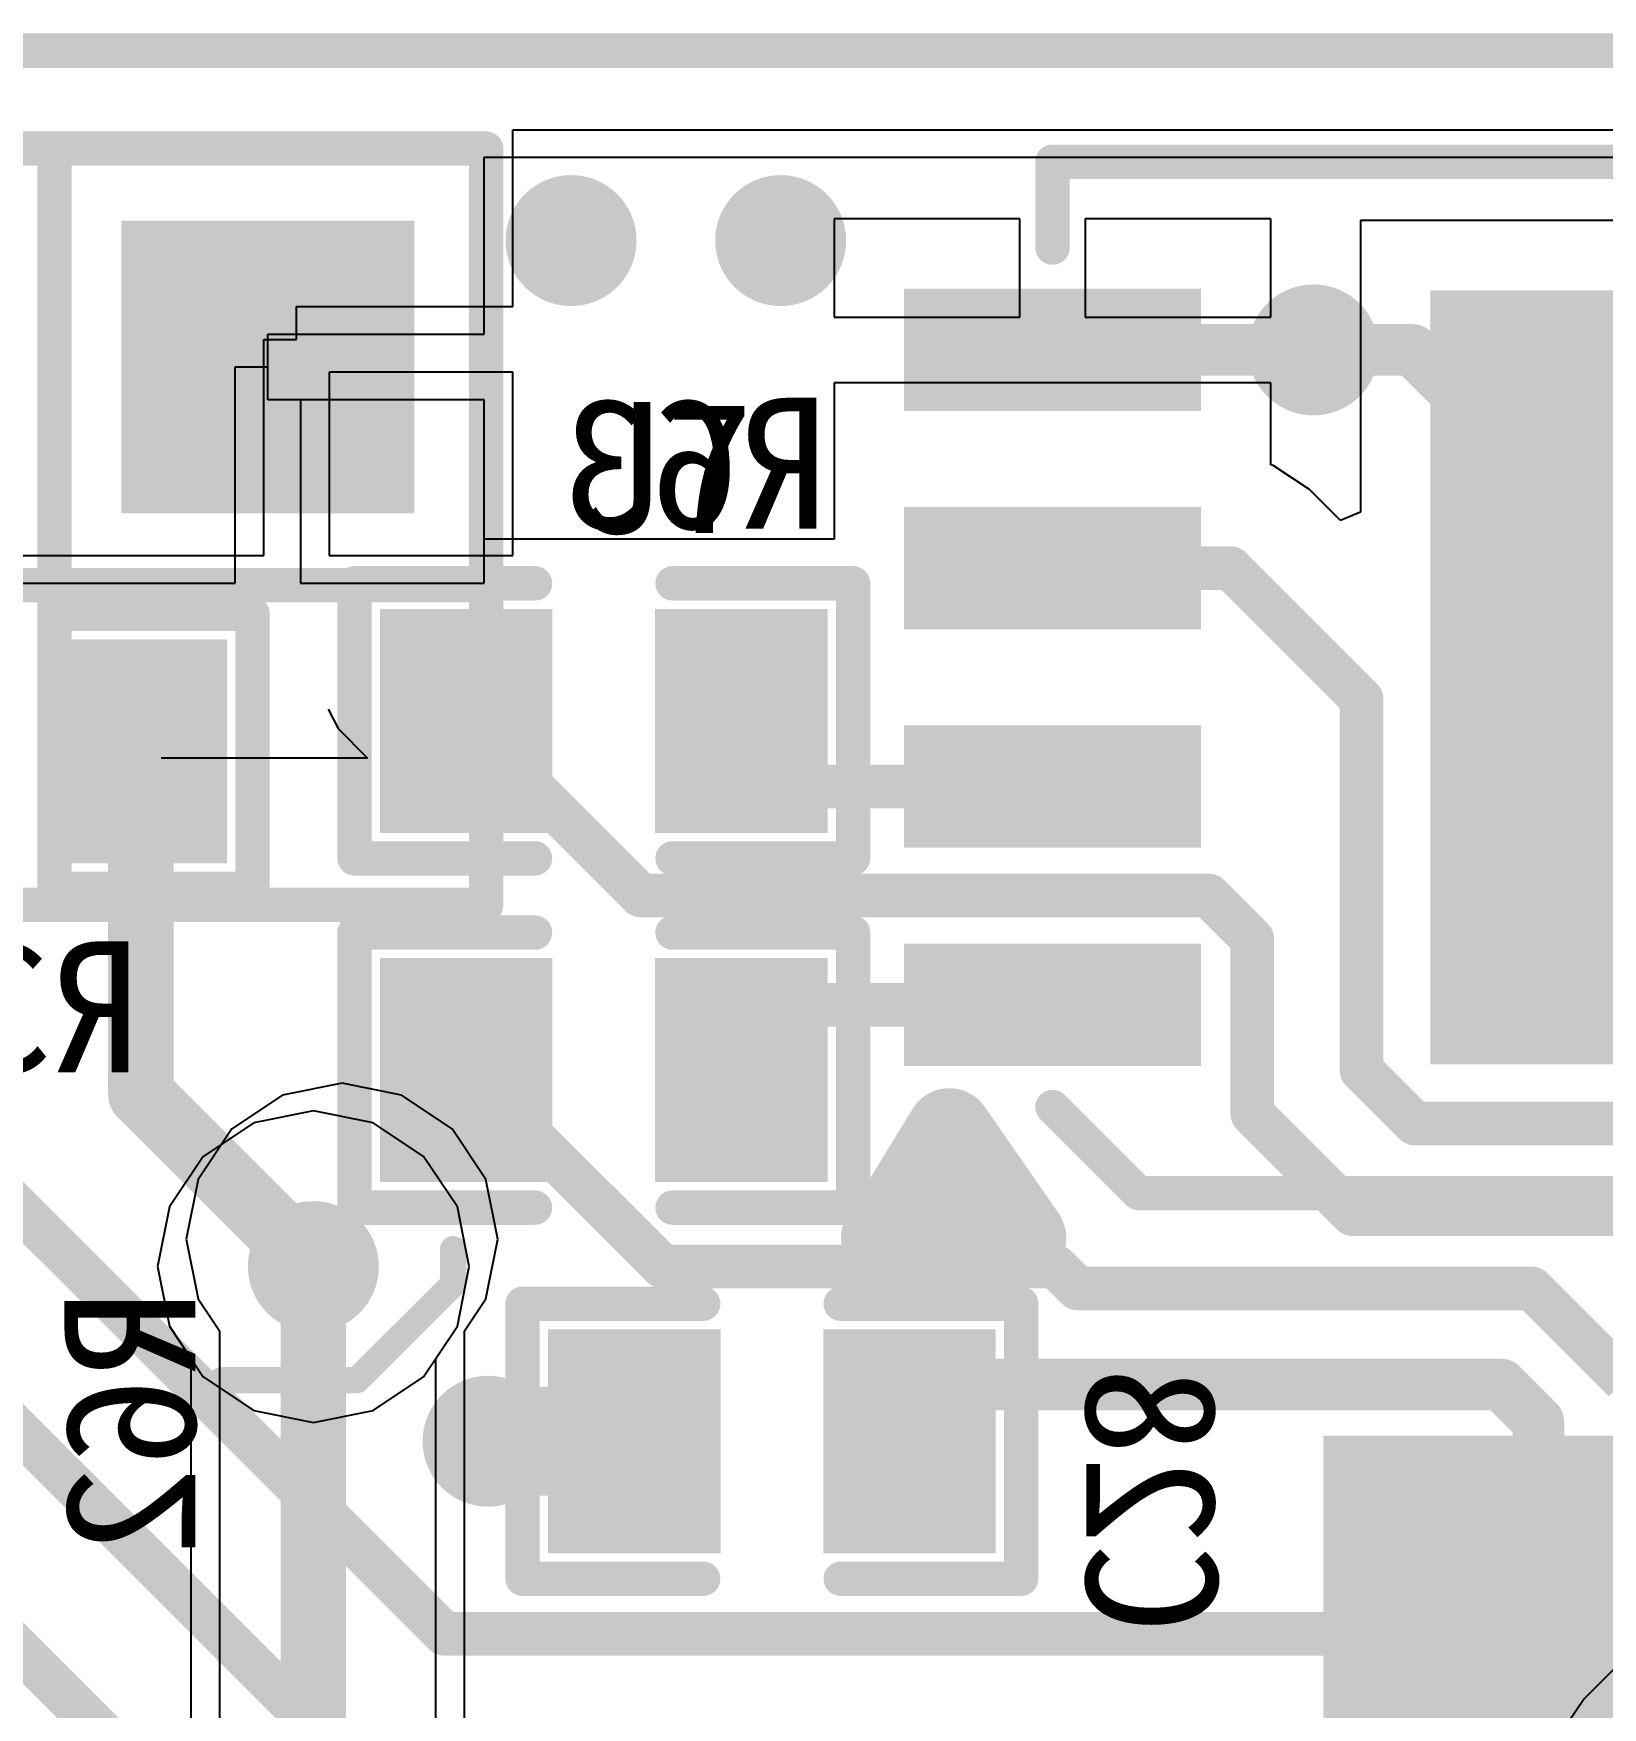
# Model space of a CAD drawing. Header units: millimetres. Extents: x 192 to 285.3, y 128.7 to 184.7.
# Drawn here: x 202.54 to 211.67, y 174.96 to 184.7 of the extents above; entities that cross this region are included whole.
import ezdxf

# ---------------------------------------------------------------- set-up
doc = ezdxf.new("R2010")
doc.units = ezdxf.units.MM
for name, color, linetype in [('BottomLayer', 5, 'Continuous'), ('BottomOverlay', 54, 'Continuous'), ('BottomPaste', 16, 'Continuous'), ('BottomSolder', 6, 'Continuous'), ('ConnectLayer', 7, 'Continuous'), ('KeepOutLayer', 6, 'Continuous'), ('MidLayer1', 16, 'Continuous'), ('MidLayer2', 76, 'Continuous'), ('MultiLayer', 9, 'Continuous'), ('PadHoleLayer', 156, 'Continuous'), ('TopLayer', 1, 'Continuous'), ('TopOverlay', 2, 'Continuous'), ('TopSolder', 216, 'Continuous'), ('ViaHoleLayer', 16, 'Continuous')]:
    doc.layers.add(name, color=color, linetype=linetype)

# ---------------------------------------------------------------- blocks, each defined once
blk = doc.blocks.new('WSON8X6_8_B_15')
at = {"layer": 'BottomLayer'}
for points in [[(-4.762, 1.651), (-3.238, 1.651), (-4.762, 2.159), (-3.238, 2.159)], [(-1.7, -2.15), (1.7, -2.15), (-1.7, 2.15), (1.7, 2.15)], [(3.238, 1.651), (4.762, 1.651), (3.238, 2.159), (4.762, 2.159)], [(-4.762, 0.381), (-3.238, 0.381), (-4.762, 0.889), (-3.238, 0.889)], [(3.238, 0.381), (4.762, 0.381), (3.238, 0.889), (4.762, 0.889)], [(-4.762, -0.889), (-3.238, -0.889), (-4.762, -0.381), (-3.238, -0.381)], [(3.238, -0.889), (4.762, -0.889), (3.238, -0.381), (4.762, -0.381)], [(-4.762, -2.159), (-3.238, -2.159), (-4.762, -1.651), (-3.238, -1.651)], [(3.238, -2.159), (4.762, -2.159), (3.238, -1.651), (4.762, -1.651)]]:
    blk.add_solid(points, dxfattribs=at)
at = {"layer": 'BottomOverlay'}
for points, const_width in [([(-4, 2.5), (-4, 3)], 0.2), ([(-4, 3), (4, 3)], 0.2), ([(4, 2.5), (4, 3)], 0.2), ([(-4.98, -3.26), (-4.6, -2.64)], 0.5), ([(-4.6, -2.64), (-4.17, -3.26)], 0.5), ([(-4, -2.5), (-3.5, -3)], 0.2), ([(4, -3), (4, -2.5)], 0.2), ([(-3.5, -3), (4, -3)], 0.2), ([(-4.98, -3.26), (-4.17, -3.26)], 0.5)]:
    blk.add_lwpolyline(points, dxfattribs=dict(at, const_width=const_width))
for points, const_width in [([(-4.05, 3, 1), (-3.95, 3, 1)], 0.1), ([(-4.05, 3, 1), (-3.95, 3, 1)], 0.1), ([(3.95, 3, 1), (4.05, 3, 1)], 0.1), ([(3.95, 3, 1), (4.05, 3, 1)], 0.1), ([(-4.05, 2.5, 1), (-3.95, 2.5, 1)], 0.1), ([(3.95, 2.5, 1), (4.05, 2.5, 1)], 0.1), ([(-4.725, -2.64, 1), (-4.475, -2.64, 1)], 0.25), ([(-4.725, -2.64, 1), (-4.475, -2.64, 1)], 0.25), ([(-4.05, -2.5, 1), (-3.95, -2.5, 1)], 0.1), ([(3.95, -2.5, 1), (4.05, -2.5, 1)], 0.1), ([(-3.55, -3, 1), (-3.45, -3, 1)], 0.1), ([(-3.55, -3, 1), (-3.45, -3, 1)], 0.1), ([(3.95, -3, 1), (4.05, -3, 1)], 0.1), ([(3.95, -3, 1), (4.05, -3, 1)], 0.1), ([(-5.105, -3.26, 1), (-4.855, -3.26, 1)], 0.25), ([(-5.105, -3.26, 1), (-4.855, -3.26, 1)], 0.25), ([(-4.295, -3.26, 1), (-4.045, -3.26, 1)], 0.25), ([(-4.295, -3.26, 1), (-4.045, -3.26, 1)], 0.25)]:
    blk.add_lwpolyline(points, format="xyb", close=True, dxfattribs=dict(at, const_width=const_width))
at = {"layer": 'BottomPaste'}
for points in [[(-4.762, 1.651), (-3.238, 1.651), (-4.762, 2.159), (-3.238, 2.159)], [(-1.7, -2.15), (1.7, -2.15), (-1.7, 2.15), (1.7, 2.15)], [(3.238, 1.651), (4.762, 1.651), (3.238, 2.159), (4.762, 2.159)], [(-4.762, 0.381), (-3.238, 0.381), (-4.762, 0.889), (-3.238, 0.889)], [(3.238, 0.381), (4.762, 0.381), (3.238, 0.889), (4.762, 0.889)], [(-4.762, -0.889), (-3.238, -0.889), (-4.762, -0.381), (-3.238, -0.381)], [(3.238, -0.889), (4.762, -0.889), (3.238, -0.381), (4.762, -0.381)], [(-4.762, -2.159), (-3.238, -2.159), (-4.762, -1.651), (-3.238, -1.651)], [(3.238, -2.159), (4.762, -2.159), (3.238, -1.651), (4.762, -1.651)]]:
    blk.add_solid(points, dxfattribs=at)
at = {"layer": 'BottomSolder'}
for points in [[(-4.8636, 1.5494), (-3.1364, 1.5494), (-4.8636, 2.2606), (-3.1364, 2.2606)], [(-1.8016, -2.2516), (1.8016, -2.2516), (-1.8016, 2.2516), (1.8016, 2.2516)], [(3.1364, 1.5494), (4.8636, 1.5494), (3.1364, 2.2606), (4.8636, 2.2606)], [(-4.8636, 0.2794), (-3.1364, 0.2794), (-4.8636, 0.9906), (-3.1364, 0.9906)], [(3.1364, 0.2794), (4.8636, 0.2794), (3.1364, 0.9906), (4.8636, 0.9906)], [(-4.8636, -0.9906), (-3.1364, -0.9906), (-4.8636, -0.2794), (-3.1364, -0.2794)], [(3.1364, -0.9906), (4.8636, -0.9906), (3.1364, -0.2794), (4.8636, -0.2794)], [(-4.8636, -2.2606), (-3.1364, -2.2606), (-4.8636, -1.5494), (-3.1364, -1.5494)], [(3.1364, -2.2606), (4.8636, -2.2606), (3.1364, -1.5494), (4.8636, -1.5494)]]:
    blk.add_solid(points, dxfattribs=at)
blk = doc.blocks.new('0603_B_83')
at = {"layer": 'BottomLayer'}
for points in [[(-1.2, -0.55), (-0.4, -0.55), (-1.2, 0.55), (-0.4, 0.55)], [(0.4, -0.55), (1.2, -0.55), (0.4, 0.55), (1.2, 0.55)]]:
    blk.add_solid(points, dxfattribs=at)
at = {"layer": 'BottomOverlay', "const_width": 0.2}
for points in [[(-0.4, 0.8), (-1.45, 0.8)], [(-1.45, 0.8), (-1.45, -0.8)], [(1.45, 0.8), (0.4, 0.8)], [(1.45, 0.8), (1.45, -0.8)], [(-0.4, -0.8), (-1.45, -0.8)], [(1.45, -0.8), (0.4, -0.8)]]:
    blk.add_lwpolyline(points, dxfattribs=at)
at = {"layer": 'BottomOverlay', "const_width": 0.1}
for points in [[(-1.5, 0.8, 1), (-1.4, 0.8, 1)], [(-1.5, 0.8, 1), (-1.4, 0.8, 1)], [(-0.45, 0.8, 1), (-0.35, 0.8, 1)], [(0.35, 0.8, 1), (0.45, 0.8, 1)], [(1.4, 0.8, 1), (1.5, 0.8, 1)], [(1.4, 0.8, 1), (1.5, 0.8, 1)], [(-1.5, -0.8, 1), (-1.4, -0.8, 1)], [(-1.5, -0.8, 1), (-1.4, -0.8, 1)], [(-0.45, -0.8, 1), (-0.35, -0.8, 1)], [(0.35, -0.8, 1), (0.45, -0.8, 1)], [(1.4, -0.8, 1), (1.5, -0.8, 1)], [(1.4, -0.8, 1), (1.5, -0.8, 1)]]:
    blk.add_lwpolyline(points, format="xyb", close=True, dxfattribs=at)
at = {"layer": 'BottomPaste'}
for points in [[(-1.2, -0.55), (-0.4, -0.55), (-1.2, 0.55), (-0.4, 0.55)], [(0.4, -0.55), (1.2, -0.55), (0.4, 0.55), (1.2, 0.55)]]:
    blk.add_solid(points, dxfattribs=at)
at = {"layer": 'BottomSolder'}
for points in [[(-1.3016, -0.6516), (-0.2984, -0.6516), (-1.3016, 0.6516), (-0.2984, 0.6516)], [(0.2984, -0.6516), (1.3016, -0.6516), (0.2984, 0.6516), (1.3016, 0.6516)]]:
    blk.add_solid(points, dxfattribs=at)
blk = doc.blocks.new('PH_3_2_54__95')
at = {"layer": 'BottomLayer'}
for points in [[(-3.29, -0.75), (-1.79, -0.75), (-3.29, 0.75), (-1.79, 0.75)], [(-0.75, -0.75), (0.75, -0.75), (-0.75, 0.75), (0.75, 0.75)], [(1.79, -0.75), (3.29, -0.75), (1.79, 0.75), (3.29, 0.75)]]:
    blk.add_solid(points, dxfattribs=at)
at = {"layer": 'BottomSolder'}
for points in [[(-3.3916, -0.8516), (-1.6884, -0.8516), (-3.3916, 0.8516), (-1.6884, 0.8516)], [(-0.8516, -0.8516), (0.8516, -0.8516), (-0.8516, 0.8516), (0.8516, 0.8516)], [(1.6884, -0.8516), (3.3916, -0.8516), (1.6884, 0.8516), (3.3916, 0.8516)]]:
    blk.add_solid(points, dxfattribs=at)
at = {"layer": 'MidLayer1'}
for points in [[(-3.29, -0.75), (-1.79, -0.75), (-3.29, 0.75), (-1.79, 0.75)], [(-0.75, -0.75), (0.75, -0.75), (-0.75, 0.75), (0.75, 0.75)], [(1.79, -0.75), (3.29, -0.75), (1.79, 0.75), (3.29, 0.75)]]:
    blk.add_solid(points, dxfattribs=at)
at = {"layer": 'MidLayer2'}
for points in [[(-3.29, -0.75), (-1.79, -0.75), (-3.29, 0.75), (-1.79, 0.75)], [(-0.75, -0.75), (0.75, -0.75), (-0.75, 0.75), (0.75, 0.75)], [(1.79, -0.75), (3.29, -0.75), (1.79, 0.75), (3.29, 0.75)]]:
    blk.add_solid(points, dxfattribs=at)
at = {"layer": 'MultiLayer'}
for points in [[(-3.29, -0.75), (-1.79, -0.75), (-3.29, 0.75), (-1.79, 0.75)], [(-0.75, -0.75), (0.75, -0.75), (-0.75, 0.75), (0.75, 0.75)], [(1.79, -0.75), (3.29, -0.75), (1.79, 0.75), (3.29, 0.75)]]:
    blk.add_solid(points, dxfattribs=at)
at = {"layer": 'PadHoleLayer', "const_width": 0.4}
for points in [[(-2.74, 0, 1), (-2.34, 0, 1)], [(-0.2, 0, 1), (0.2, 0, 1)], [(2.34, 0, 1), (2.74, 0, 1)]]:
    blk.add_lwpolyline(points, format="xyb", close=True, dxfattribs=at)
at = {"layer": 'TopLayer'}
for points in [[(-3.29, -0.75), (-1.79, -0.75), (-3.29, 0.75), (-1.79, 0.75)], [(-0.75, -0.75), (0.75, -0.75), (-0.75, 0.75), (0.75, 0.75)], [(1.79, -0.75), (3.29, -0.75), (1.79, 0.75), (3.29, 0.75)]]:
    blk.add_solid(points, dxfattribs=at)
at = {"layer": 'TopOverlay', "const_width": 0.2}
for points in [[(-3.81, -1.27), (-3.81, 1.27)], [(-3.81, 1.27), (3.81, 1.27)], [(-1.27, -1.27), (-1.27, 1.27)], [(3.81, -1.27), (3.81, 1.27)], [(-3.81, -1.27), (3.81, -1.27)]]:
    blk.add_lwpolyline(points, dxfattribs=at)
at = {"layer": 'TopOverlay', "const_width": 0.1}
for points in [[(-3.86, 1.27, 1), (-3.76, 1.27, 1)], [(-3.86, 1.27, 1), (-3.76, 1.27, 1)], [(-1.32, 1.27, 1), (-1.22, 1.27, 1)], [(3.76, 1.27, 1), (3.86, 1.27, 1)], [(3.76, 1.27, 1), (3.86, 1.27, 1)], [(-3.86, -1.27, 1), (-3.76, -1.27, 1)], [(-3.86, -1.27, 1), (-3.76, -1.27, 1)], [(-1.32, -1.27, 1), (-1.22, -1.27, 1)], [(3.76, -1.27, 1), (3.86, -1.27, 1)], [(3.76, -1.27, 1), (3.86, -1.27, 1)]]:
    blk.add_lwpolyline(points, format="xyb", close=True, dxfattribs=at)
at = {"layer": 'TopSolder'}
for points in [[(-3.3916, -0.8516), (-1.6884, -0.8516), (-3.3916, 0.8516), (-1.6884, 0.8516)], [(-0.8516, -0.8516), (0.8516, -0.8516), (-0.8516, 0.8516), (0.8516, 0.8516)], [(1.6884, -0.8516), (3.3916, -0.8516), (1.6884, 0.8516), (3.3916, 0.8516)]]:
    blk.add_solid(points, dxfattribs=at)
blk = doc.blocks.new('TQFP_64_B_120')
at = {"layer": 'BottomLayer'}
for points in [[(-3.9, 4.95), (-3.6, 4.95), (-3.9, 7.05), (-3.6, 7.05)], [(-3.4, 4.95), (-3.1, 4.95), (-3.4, 7.05), (-3.1, 7.05)], [(-2.9, 4.95), (-2.6, 4.95), (-2.9, 7.05), (-2.6, 7.05)], [(-2.4, 4.95), (-2.1, 4.95), (-2.4, 7.05), (-2.1, 7.05)]]:
    blk.add_solid(points, dxfattribs=at)
at = {"layer": 'BottomPaste'}
for points in [[(-3.9, 4.95), (-3.6, 4.95), (-3.9, 7.05), (-3.6, 7.05)], [(-3.4, 4.95), (-3.1, 4.95), (-3.4, 7.05), (-3.1, 7.05)], [(-2.9, 4.95), (-2.6, 4.95), (-2.9, 7.05), (-2.6, 7.05)], [(-2.4, 4.95), (-2.1, 4.95), (-2.4, 7.05), (-2.1, 7.05)]]:
    blk.add_solid(points, dxfattribs=at)
at = {"layer": 'BottomSolder'}
for points in [[(-4.0016, 4.8484), (-3.4984, 4.8484), (-4.0016, 7.1516), (-3.4984, 7.1516)], [(-3.5016, 4.8484), (-2.9984, 4.8484), (-3.5016, 7.1516), (-2.9984, 7.1516)], [(-3.0016, 4.8484), (-2.4984, 4.8484), (-3.0016, 7.1516), (-2.4984, 7.1516)], [(-2.5016, 4.8484), (-1.9984, 4.8484), (-2.5016, 7.1516), (-1.9984, 7.1516)]]:
    blk.add_solid(points, dxfattribs=at)
blk = doc.blocks.new('0603_B_140')
at = {"layer": 'BottomLayer'}
for points in [[(-1.2, -0.55), (-0.4, -0.55), (-1.2, 0.55), (-0.4, 0.55)], [(0.4, -0.55), (1.2, -0.55), (0.4, 0.55), (1.2, 0.55)]]:
    blk.add_solid(points, dxfattribs=at)
at = {"layer": 'BottomOverlay', "const_width": 0.2}
for points in [[(-0.4, 0.8), (-1.45, 0.8)], [(-1.45, 0.8), (-1.45, -0.8)], [(1.45, 0.8), (0.4, 0.8)], [(1.45, 0.8), (1.45, -0.8)], [(-0.4, -0.8), (-1.45, -0.8)], [(1.45, -0.8), (0.4, -0.8)]]:
    blk.add_lwpolyline(points, dxfattribs=at)
at = {"layer": 'BottomOverlay', "const_width": 0.1}
for points in [[(-1.5, 0.8, 1), (-1.4, 0.8, 1)], [(-1.5, 0.8, 1), (-1.4, 0.8, 1)], [(-0.45, 0.8, 1), (-0.35, 0.8, 1)], [(0.35, 0.8, 1), (0.45, 0.8, 1)], [(1.4, 0.8, 1), (1.5, 0.8, 1)], [(1.4, 0.8, 1), (1.5, 0.8, 1)], [(-1.5, -0.8, 1), (-1.4, -0.8, 1)], [(-1.5, -0.8, 1), (-1.4, -0.8, 1)], [(-0.45, -0.8, 1), (-0.35, -0.8, 1)], [(0.35, -0.8, 1), (0.45, -0.8, 1)], [(1.4, -0.8, 1), (1.5, -0.8, 1)], [(1.4, -0.8, 1), (1.5, -0.8, 1)]]:
    blk.add_lwpolyline(points, format="xyb", close=True, dxfattribs=at)
at = {"layer": 'BottomPaste'}
for points in [[(-1.2, -0.55), (-0.4, -0.55), (-1.2, 0.55), (-0.4, 0.55)], [(0.4, -0.55), (1.2, -0.55), (0.4, 0.55), (1.2, 0.55)]]:
    blk.add_solid(points, dxfattribs=at)
at = {"layer": 'BottomSolder'}
for points in [[(-1.3016, -0.6516), (-0.2984, -0.6516), (-1.3016, 0.6516), (-0.2984, 0.6516)], [(0.2984, -0.6516), (1.3016, -0.6516), (0.2984, 0.6516), (1.3016, 0.6516)]]:
    blk.add_solid(points, dxfattribs=at)
blk = doc.blocks.new('0603_B_151')
at = {"layer": 'BottomLayer'}
for points in [[(-0.4, -0.55), (0.4, -0.55), (-0.4, 0.55), (0.4, 0.55)], [(1.2, -0.55), (2, -0.55), (1.2, 0.55), (2, 0.55)]]:
    blk.add_solid(points, dxfattribs=at)
at = {"layer": 'BottomOverlay', "const_width": 0.2}
for points in [[(-0.65, 0.8), (0.4, 0.8)], [(-0.65, -0.8), (-0.65, 0.8)], [(1.2, 0.8), (2.25, 0.8)], [(2.25, -0.8), (2.25, 0.8)], [(-0.65, -0.8), (0.4, -0.8)], [(1.2, -0.8), (2.25, -0.8)]]:
    blk.add_lwpolyline(points, dxfattribs=at)
at = {"layer": 'BottomOverlay', "const_width": 0.1}
for points in [[(-0.7, 0.8, 1), (-0.6, 0.8, 1)], [(-0.7, 0.8, 1), (-0.6, 0.8, 1)], [(0.35, 0.8, 1), (0.45, 0.8, 1)], [(1.15, 0.8, 1), (1.25, 0.8, 1)], [(2.2, 0.8, 1), (2.3, 0.8, 1)], [(2.2, 0.8, 1), (2.3, 0.8, 1)], [(-0.7, -0.8, 1), (-0.6, -0.8, 1)], [(-0.7, -0.8, 1), (-0.6, -0.8, 1)], [(0.35, -0.8, 1), (0.45, -0.8, 1)], [(1.15, -0.8, 1), (1.25, -0.8, 1)], [(2.2, -0.8, 1), (2.3, -0.8, 1)], [(2.2, -0.8, 1), (2.3, -0.8, 1)]]:
    blk.add_lwpolyline(points, format="xyb", close=True, dxfattribs=at)
at = {"layer": 'BottomPaste'}
for points in [[(-0.4, -0.55), (0.4, -0.55), (-0.4, 0.55), (0.4, 0.55)], [(1.2, -0.55), (2, -0.55), (1.2, 0.55), (2, 0.55)]]:
    blk.add_solid(points, dxfattribs=at)
at = {"layer": 'BottomSolder'}
for points in [[(-0.5016, -0.6516), (0.5016, -0.6516), (-0.5016, 0.6516), (0.5016, 0.6516)], [(1.0984, -0.6516), (2.1016, -0.6516), (1.0984, 0.6516), (2.1016, 0.6516)]]:
    blk.add_solid(points, dxfattribs=at)
blk = doc.blocks.new('0603_B_152')
at = {"layer": 'BottomLayer'}
for points in [[(-0.4, -0.55), (0.4, -0.55), (-0.4, 0.55), (0.4, 0.55)], [(1.2, -0.55), (2, -0.55), (1.2, 0.55), (2, 0.55)]]:
    blk.add_solid(points, dxfattribs=at)
at = {"layer": 'BottomOverlay', "const_width": 0.2}
for points in [[(-0.65, 0.8), (0.4, 0.8)], [(-0.65, -0.8), (-0.65, 0.8)], [(1.2, 0.8), (2.25, 0.8)], [(2.25, -0.8), (2.25, 0.8)], [(-0.65, -0.8), (0.4, -0.8)], [(1.2, -0.8), (2.25, -0.8)]]:
    blk.add_lwpolyline(points, dxfattribs=at)
at = {"layer": 'BottomOverlay', "const_width": 0.1}
for points in [[(-0.7, 0.8, 1), (-0.6, 0.8, 1)], [(-0.7, 0.8, 1), (-0.6, 0.8, 1)], [(0.35, 0.8, 1), (0.45, 0.8, 1)], [(1.15, 0.8, 1), (1.25, 0.8, 1)], [(2.2, 0.8, 1), (2.3, 0.8, 1)], [(2.2, 0.8, 1), (2.3, 0.8, 1)], [(-0.7, -0.8, 1), (-0.6, -0.8, 1)], [(-0.7, -0.8, 1), (-0.6, -0.8, 1)], [(0.35, -0.8, 1), (0.45, -0.8, 1)], [(1.15, -0.8, 1), (1.25, -0.8, 1)], [(2.2, -0.8, 1), (2.3, -0.8, 1)], [(2.2, -0.8, 1), (2.3, -0.8, 1)]]:
    blk.add_lwpolyline(points, format="xyb", close=True, dxfattribs=at)
at = {"layer": 'BottomPaste'}
for points in [[(-0.4, -0.55), (0.4, -0.55), (-0.4, 0.55), (0.4, 0.55)], [(1.2, -0.55), (2, -0.55), (1.2, 0.55), (2, 0.55)]]:
    blk.add_solid(points, dxfattribs=at)
at = {"layer": 'BottomSolder'}
for points in [[(-0.5016, -0.6516), (0.5016, -0.6516), (-0.5016, 0.6516), (0.5016, 0.6516)], [(1.0984, -0.6516), (2.1016, -0.6516), (1.0984, 0.6516), (2.1016, 0.6516)]]:
    blk.add_solid(points, dxfattribs=at)

msp = doc.modelspace()

# ---------------------------------------------------------------- linework, layer by layer
at = {"layer": 'BottomLayer'}
for p, q in [((205.1614, 182.9535), (205.1614, 183.9831)), ((205.1614, 183.9831), (218.4459, 183.9831)), ((208.2769, 183.624), (207.1974, 183.624)), ((207.1974, 183.624), (207.1974, 183.0525)), ((208.2769, 183.0525), (208.2769, 183.624)), ((209.7374, 183.624), (208.6579, 183.624)), ((208.6579, 183.624), (208.6579, 183.0525)), ((209.7374, 183.0525), (209.7374, 183.624)), ((212.2769, 183.615), (210.2594, 183.615)), ((210.2594, 183.615), (210.2594, 181.9176)), ((207.1974, 183.0525), (208.2769, 183.0525)), ((208.6579, 183.0525), (209.7374, 183.0525)), ((203.9031, 182.5725), (203.9031, 182.9535)), ((203.9031, 182.9535), (205.1614, 182.9535)), ((209.7374, 182.6715), (207.1974, 182.6715)), ((207.1974, 182.6715), (207.1974, 182.1)), ((209.7374, 182.1929), (209.7374, 182.6715)), ((205.1614, 182.5725), (203.9031, 182.5725)), ((205.1614, 181.762), (205.1614, 182.5725)), ((209.7512, 182.1902), (209.7374, 182.1929)), ((209.9612, 182.0498), (209.7512, 182.1902)), ((207.1974, 182.1), (207.1974, 181.762)), ((210.1421, 181.869), (209.9612, 182.0498)), ((210.2594, 181.9176), (210.1421, 181.869)), ((207.1974, 181.762), (205.1614, 181.762))]:
    msp.add_line(p, q, dxfattribs=at)
for points, const_width in [([(205.4765, 183.498, 1), (205.8575, 183.498, 1)], 0.381), ([(206.6957, 183.498, 1), (207.0767, 183.498, 1)], 0.381), ([(209.7945, 182.862, 1), (210.1755, 182.862, 1)], 0.381), ([(208.3924, 182.862, 1), (208.5424, 182.862, 1)], 0.15), ([(210.4874, 182.862, 1), (210.6374, 182.862, 1)], 0.15), ([(210.4874, 182.862, 1), (210.6374, 182.862, 1)], 0.15), ([(210.9954, 182.862, 1), (211.1454, 182.862, 1)], 0.15), ([(211.0783, 182.7271, 1), (211.3323, 182.7271, 1)], 0.254), ([(208.9119, 181.592, 1), (209.0389, 181.592, 1)], 0.127), ([(209.4399, 181.592, 1), (209.5669, 181.592, 1)], 0.127), ([(209.4399, 181.592, 1), (209.5669, 181.592, 1)], 0.127), ([(210.2009, 180.831, 1), (210.3279, 180.831, 1)], 0.127), ([(210.2009, 180.831, 1), (210.3279, 180.831, 1)], 0.127), ([(204.9939, 180.704, 1), (205.1209, 180.704, 1)], 0.127), ([(206.5939, 180.704, 1), (206.7209, 180.704, 1)], 0.127), ([(203.0697, 180.5262, 1), (203.2602, 180.5262, 1)], 0.1905), ([(206.9759, 180.322, 1), (207.1029, 180.322, 1)], 0.127), ([(206.9759, 180.322, 1), (207.1029, 180.322, 1)], 0.127), ([(208.4039, 180.322, 1), (208.5309, 180.322, 1)], 0.127), ([(208.4039, 180.322, 1), (208.5309, 180.322, 1)], 0.127), ([(208.9119, 180.322, 1), (209.0389, 180.322, 1)], 0.127), ([(206.0099, 179.688, 1), (206.1369, 179.688, 1)], 0.127), ([(206.0099, 179.688, 1), (206.1369, 179.688, 1)], 0.127), ([(209.3119, 179.688, 1), (209.4389, 179.688, 1)], 0.127), ([(209.3119, 179.688, 1), (209.4389, 179.688, 1)], 0.127), ([(209.5659, 179.434, 1), (209.6929, 179.434, 1)], 0.127), ([(209.5659, 179.434, 1), (209.6929, 179.434, 1)], 0.127), ([(211.1026, 179.307, 1), (211.3566, 179.307, 1)], 0.254), ([(206.9739, 179.052, 1), (207.1009, 179.052, 1)], 0.127), ([(206.9739, 179.052, 1), (207.1009, 179.052, 1)], 0.127), ([(208.4039, 179.052, 1), (208.5309, 179.052, 1)], 0.127), ([(208.4039, 179.052, 1), (208.5309, 179.052, 1)], 0.127), ([(208.9119, 179.052, 1), (209.0389, 179.052, 1)], 0.127), ([(203.0697, 178.5324, 1), (203.2602, 178.5324, 1)], 0.1905), ([(203.0697, 178.5324, 1), (203.2602, 178.5324, 1)], 0.1905), ([(204.9939, 178.672, 1), (205.1209, 178.672, 1)], 0.127), ([(206.5939, 178.672, 1), (206.7209, 178.672, 1)], 0.127), ([(210.2009, 178.672, 1), (210.3279, 178.672, 1)], 0.127), ([(210.2009, 178.672, 1), (210.3279, 178.672, 1)], 0.127), ([(209.5659, 178.418, 1), (209.6929, 178.418, 1)], 0.127), ([(209.5659, 178.418, 1), (209.6929, 178.418, 1)], 0.127), ([(209.5659, 178.418, 1), (209.6929, 178.418, 1)], 0.127), ([(210.5119, 178.361, 1), (210.6389, 178.361, 1)], 0.127), ([(210.5119, 178.361, 1), (210.6389, 178.361, 1)], 0.127), ([(210.0269, 177.957, 1), (210.1539, 177.957, 1)], 0.127), ([(210.1501, 177.8338, 1), (210.2771, 177.8338, 1)], 0.127), ([(210.1501, 177.8338, 1), (210.2771, 177.8338, 1)], 0.127), ([(203.9779, 177.529, 1), (204.3589, 177.529, 1)], 0.381), ([(204.0732, 177.529, 1), (204.2637, 177.529, 1)], 0.1905), ([(206.1369, 177.529, 1), (206.2639, 177.529, 1)], 0.127), ([(206.1369, 177.529, 1), (206.2639, 177.529, 1)], 0.127), ([(208.4229, 177.529, 1), (208.5499, 177.529, 1)], 0.127), ([(208.4229, 177.529, 1), (208.5499, 177.529, 1)], 0.127), ([(208.5499, 177.402, 1), (208.6769, 177.402, 1)], 0.127), ([(208.5499, 177.402, 1), (208.6769, 177.402, 1)], 0.127), ([(211.1915, 177.402, 1), (211.3185, 177.402, 1)], 0.127), ([(211.1915, 177.402, 1), (211.3185, 177.402, 1)], 0.127), ([(207.8906, 176.8432, 1), (208.0406, 176.8432, 1)], 0.15), ([(207.8906, 176.8432, 1), (208.0406, 176.8432, 1)], 0.15), ([(211.0022, 176.8432, 1), (211.1522, 176.8432, 1)], 0.15), ([(211.0022, 176.8432, 1), (211.1522, 176.8432, 1)], 0.15), ([(204.9939, 176.513, 1), (205.3749, 176.513, 1)], 0.381), ([(205.0256, 176.513, 1), (205.3431, 176.513, 1)], 0.3175), ([(205.8766, 176.513, 1), (206.1941, 176.513, 1)], 0.3175), ([(211.2184, 176.627, 1), (211.3684, 176.627, 1)], 0.15), ([(211.2184, 176.627, 1), (211.3684, 176.627, 1)], 0.15), ([(207.5604, 176.513, 1), (207.7104, 176.513, 1)], 0.15), ([(207.5604, 176.513, 1), (207.7104, 176.513, 1)], 0.15), ([(207.7024, 176.513, 1), (207.8524, 176.513, 1)], 0.15), ([(204.8669, 175.393, 1), (204.9939, 175.393, 1)], 0.127), ([(204.8669, 175.393, 1), (204.9939, 175.393, 1)], 0.127), ([(210.2299, 175.393, 1), (210.3569, 175.393, 1)], 0.127), ([(210.7184, 175.393, 1), (210.8684, 175.393, 1)], 0.15), ([(211.2184, 175.393, 1), (211.3684, 175.393, 1)], 0.15), ([(211.2184, 175.393, 1), (211.3684, 175.393, 1)], 0.15)]:
    msp.add_lwpolyline(points, format="xyb", close=True, dxfattribs=dict(at, const_width=const_width))
for points, const_width in [([(208.4674, 182.862), (210.5624, 182.862)], 0.3), ([(210.5624, 182.862), (212.4674, 180.957)], 0.3), ([(211.0704, 182.862), (212.9754, 180.957)], 0.3), ([(208.9754, 181.592), (209.5034, 181.592)], 0.254), ([(209.5034, 181.592), (210.2644, 180.831)], 0.254), ([(210.2644, 178.672), (210.2644, 180.831)], 0.254), ([(205.0574, 180.704), (206.0734, 179.688)], 0.254), ([(206.6574, 180.704), (207.0394, 180.322)], 0.254), ([(203.165, 178.5324), (203.165, 180.5262)], 0.381), ([(207.0394, 180.322), (208.4674, 180.322)], 0.254), ([(208.4674, 180.322), (208.9754, 180.322)], 0.254), ([(206.0734, 179.688), (209.3754, 179.688)], 0.254), ([(209.3754, 179.688), (209.6294, 179.434)], 0.254), ([(209.6294, 178.418), (209.6294, 179.434)], 0.254), ([(206.6574, 178.672), (207.0374, 179.052)], 0.254), ([(207.0374, 179.052), (208.4674, 179.052)], 0.254), ([(208.4674, 179.052), (208.9754, 179.052)], 0.254), ([(201.3634, 178.96), (204.9304, 175.393)], 0.254), ([(200.3584, 178.672), (204.2954, 174.735)], 0.254), ([(203.165, 178.5324), (204.1684, 177.529)], 0.381), ([(205.0574, 178.672), (206.2004, 177.529)], 0.254), ([(210.2644, 178.672), (210.5754, 178.361)], 0.254), ([(209.6294, 178.418), (210.0904, 177.957)], 0.254), ([(209.6294, 178.418), (210.2136, 177.8338)], 0.254), ([(210.5754, 178.361), (212.2964, 178.361)], 0.254), ([(210.2136, 177.8338), (211.8426, 177.8338)], 0.254), ([(200.1044, 177.656), (203.5334, 174.227)], 0.254), ([(206.2004, 177.529), (208.4864, 177.529)], 0.254), ([(208.4864, 177.529), (208.6134, 177.402)], 0.254), ([(208.6134, 177.402), (211.255, 177.402)], 0.254), ([(211.255, 177.402), (211.7934, 176.8636)], 0.254), ([(207.6354, 176.513), (207.9656, 176.8432)], 0.3), ([(207.9656, 176.8432), (211.0772, 176.8432)], 0.3), ([(211.0772, 176.8432), (211.2934, 176.627)], 0.3), ([(205.1844, 176.513), (206.0354, 176.513)], 0.635), ([(211.2934, 175.393), (211.2934, 176.627)], 0.3), ([(207.6354, 176.513), (207.7774, 176.513)], 0.3), ([(204.9304, 175.393), (210.2934, 175.393)], 0.254), ([(210.7934, 173.825), (210.7934, 175.393)], 0.3), ([(211.2934, 174.165), (211.2934, 175.393)], 0.3)]:
    msp.add_lwpolyline(points, dxfattribs=dict(at, const_width=const_width))
at = {"layer": 'BottomOverlay', "const_width": 0.1524}
for points in [[(204.9812, 177.4528), (204.9812, 177.6306)], [(204.4478, 176.894), (204.9812, 177.4274)], [(203.635, 176.8686), (204.4224, 176.8686)]]:
    msp.add_lwpolyline(points, dxfattribs=at)
at = {"layer": 'BottomOverlay', "const_width": 0.0762}
for points in [[(204.9431, 177.6306, 1), (205.0193, 177.6306, 1)], [(204.9431, 177.4528, 1), (205.0193, 177.4528, 1)], [(204.9431, 177.4274, 1), (205.0193, 177.4274, 1)], [(204.4097, 176.894, 1), (204.4859, 176.894, 1)], [(203.5969, 176.8686, 1), (203.6731, 176.8686, 1)], [(204.3843, 176.8686, 1), (204.4605, 176.8686, 1)]]:
    msp.add_lwpolyline(points, format="xyb", close=True, dxfattribs=at)
at = {"layer": 'ConnectLayer'}
for p, q in [((205.3279, 183.1137), (205.3279, 184.1433)), ((205.3279, 184.1433), (218.6125, 184.1433)), ((205.1614, 182.9535), (205.1614, 183.9831)), ((205.1614, 183.9831), (218.4459, 183.9831)), ((205.1614, 182.9535), (205.1614, 183.9831)), ((205.1614, 183.9831), (218.4459, 183.9831)), ((208.2769, 183.624), (207.1974, 183.624)), ((207.1974, 183.624), (207.1974, 183.0525)), ((208.2769, 183.0525), (208.2769, 183.624)), ((209.7374, 183.624), (208.6579, 183.624)), ((208.6579, 183.624), (208.6579, 183.0525)), ((209.7374, 183.0525), (209.7374, 183.624)), ((212.2769, 183.615), (210.2594, 183.615)), ((210.2594, 183.615), (210.2594, 181.9176)), ((204.0697, 182.9234), (204.0697, 183.1137)), ((204.0697, 183.1137), (205.3279, 183.1137)), ((207.1974, 183.0525), (208.2769, 183.0525)), ((208.6579, 183.0525), (209.7374, 183.0525)), ((203.8794, 181.6652), (203.8794, 182.9234)), ((203.8794, 182.9234), (204.0697, 182.9234)), ((203.9031, 182.7632), (203.9031, 182.9535)), ((203.9031, 182.9535), (205.1614, 182.9535)), ((203.9031, 182.5725), (203.9031, 182.9535)), ((203.9031, 182.9535), (205.1614, 182.9535)), ((203.7129, 181.505), (203.7129, 182.7632)), ((203.7129, 182.7632), (203.9031, 182.7632)), ((205.3279, 182.7327), (204.2604, 182.7327)), ((204.2604, 182.7327), (204.2604, 181.6652)), ((205.3279, 181.6652), (205.3279, 182.7327)), ((209.7374, 182.6715), (207.1974, 182.6715)), ((207.1974, 182.6715), (207.1974, 182.1)), ((209.7374, 182.1929), (209.7374, 182.6715)), ((205.1614, 182.5725), (203.9031, 182.5725)), ((205.1614, 182.5725), (204.0939, 182.5725)), ((204.0939, 182.5725), (204.0939, 181.505)), ((205.1614, 181.505), (205.1614, 182.5725)), ((205.1614, 181.762), (205.1614, 182.5725)), ((209.7512, 182.1902), (209.7374, 182.1929)), ((209.9612, 182.0498), (209.7512, 182.1902)), ((207.1974, 182.1), (207.1974, 181.762)), ((210.1421, 181.869), (209.9612, 182.0498)), ((210.2594, 181.9176), (210.1421, 181.869)), ((207.1974, 181.762), (205.1614, 181.762)), ((200.2719, 181.6652), (202.7879, 181.6652)), ((202.7879, 181.6652), (202.7879, 181.6652)), ((202.7879, 181.6652), (202.7879, 181.6652)), ((202.7879, 181.6652), (202.7879, 181.6652)), ((202.7879, 181.6652), (202.8119, 181.6652)), ((202.8119, 181.6652), (202.8119, 181.6652)), ((202.8119, 181.6652), (203.8794, 181.6652)), ((204.2604, 181.6652), (205.3279, 181.6652)), ((200.1054, 181.505), (202.6214, 181.505)), ((202.6214, 181.505), (202.6214, 181.505)), ((202.6214, 181.505), (202.6214, 181.505)), ((202.6214, 181.505), (202.6214, 181.505)), ((202.6214, 181.505), (202.6454, 181.505)), ((202.6454, 181.505), (202.6454, 181.505)), ((202.6454, 181.505), (203.7129, 181.505)), ((204.0939, 181.505), (205.1614, 181.505)), ((203.9881, 178.5266), (203.694, 178.3301)), ((204.3349, 178.5956), (203.9881, 178.5266)), ((204.6818, 178.5266), (204.3349, 178.5956)), ((204.9759, 178.3301), (204.6818, 178.5266)), ((204.1684, 178.4354), (203.8215, 178.3664)), ((204.5153, 178.3664), (204.1684, 178.4354)), ((203.694, 178.3301), (203.4975, 178.0361)), ((203.8215, 178.3664), (203.5275, 178.1699)), ((204.8093, 178.1699), (204.5153, 178.3664)), ((205.1723, 178.0361), (204.9759, 178.3301)), ((203.5275, 178.1699), (203.331, 177.8759)), ((205.0058, 177.8759), (204.8093, 178.1699)), ((203.4975, 178.0361), (203.4285, 177.6892)), ((205.2413, 177.6892), (205.1723, 178.0361)), ((203.331, 177.8759), (203.262, 177.529)), ((205.0748, 177.529), (205.0058, 177.8759)), ((203.4285, 177.6892), (203.4975, 177.3423)), ((205.1723, 177.3423), (205.2413, 177.6892)), ((203.262, 177.529), (203.331, 177.1821)), ((205.0058, 177.1821), (205.0748, 177.529)), ((203.4975, 177.3423), (203.6227, 177.1549)), ((205.0471, 177.1549), (205.1723, 177.3423)), ((203.331, 177.1821), (203.5275, 176.8881)), ((203.6227, 177.1549), (203.6227, 174.7184)), ((204.8093, 176.8881), (205.0058, 177.1821)), ((205.0471, 174.6036), (205.0471, 177.1549)), ((203.5275, 176.8881), (203.8215, 176.6916)), ((204.5153, 176.6916), (204.8093, 176.8881)), ((203.8215, 176.6916), (204.1684, 176.6226)), ((204.1684, 176.6226), (204.5153, 176.6916))]:
    msp.add_line(p, q, dxfattribs=at)
at = {"layer": 'KeepOutLayer', "const_width": 0.2}
msp.add_lwpolyline([(193.6034, 184.603), (264.6034, 184.603)], dxfattribs=at)
at = {"layer": 'MidLayer1'}
for p, q in [((205.1614, 182.9535), (205.1614, 183.9831)), ((205.1614, 183.9831), (218.4459, 183.9831)), ((203.9031, 182.7632), (203.9031, 182.9535)), ((203.9031, 182.9535), (205.1614, 182.9535)), ((203.7129, 181.505), (203.7129, 182.7632)), ((203.7129, 182.7632), (203.9031, 182.7632)), ((205.1614, 182.5725), (204.0939, 182.5725)), ((204.0939, 182.5725), (204.0939, 181.505)), ((205.1614, 181.505), (205.1614, 182.5725)), ((200.1054, 181.505), (202.6214, 181.505)), ((202.6214, 181.505), (202.6214, 181.505)), ((202.6214, 181.505), (202.6214, 181.505)), ((202.6214, 181.505), (202.6214, 181.505)), ((202.6214, 181.505), (202.6454, 181.505)), ((202.6454, 181.505), (202.6454, 181.505)), ((202.6454, 181.505), (203.7129, 181.505)), ((204.0939, 181.505), (205.1614, 181.505)), ((204.1684, 178.4354), (203.8215, 178.3664)), ((204.5153, 178.3664), (204.1684, 178.4354)), ((203.8215, 178.3664), (203.5275, 178.1699)), ((204.8093, 178.1699), (204.5153, 178.3664)), ((203.5275, 178.1699), (203.331, 177.8759)), ((205.0058, 177.8759), (204.8093, 178.1699)), ((203.331, 177.8759), (203.262, 177.529)), ((205.0748, 177.529), (205.0058, 177.8759)), ((203.262, 177.529), (203.331, 177.1821)), ((205.0058, 177.1821), (205.0748, 177.529)), ((203.331, 177.1821), (203.5275, 176.8881)), ((204.8093, 176.8881), (205.0058, 177.1821)), ((203.5275, 176.8881), (203.8215, 176.6916)), ((204.5153, 176.6916), (204.8093, 176.8881)), ((203.8215, 176.6916), (204.1684, 176.6226)), ((204.1684, 176.6226), (204.5153, 176.6916))]:
    msp.add_line(p, q, dxfattribs=at)
for points, const_width in [([(205.4765, 183.498, 1), (205.8575, 183.498, 1)], 0.381), ([(206.6957, 183.498, 1), (207.0767, 183.498, 1)], 0.381), ([(209.7945, 182.862, 1), (210.1755, 182.862, 1)], 0.381), ([(211.0783, 182.7271, 1), (211.3323, 182.7271, 1)], 0.254), ([(211.1026, 179.307, 1), (211.3566, 179.307, 1)], 0.254), ([(203.9779, 177.529, 1), (204.3589, 177.529, 1)], 0.381), ([(204.9939, 176.513, 1), (205.3749, 176.513, 1)], 0.381)]:
    msp.add_lwpolyline(points, format="xyb", close=True, dxfattribs=dict(at, const_width=const_width))
at = {"layer": 'MidLayer2'}
for p, q in [((205.1614, 182.9535), (205.1614, 183.9831)), ((205.1614, 183.9831), (218.4459, 183.9831)), ((203.9031, 182.7632), (203.9031, 182.9535)), ((203.9031, 182.9535), (205.1614, 182.9535)), ((203.7129, 181.505), (203.7129, 182.7632)), ((203.7129, 182.7632), (203.9031, 182.7632)), ((205.1614, 182.5725), (204.0939, 182.5725)), ((204.0939, 182.5725), (204.0939, 181.505)), ((205.1614, 181.505), (205.1614, 182.5725)), ((200.1054, 181.505), (202.6214, 181.505)), ((202.6214, 181.505), (202.6214, 181.505)), ((202.6214, 181.505), (202.6214, 181.505)), ((202.6214, 181.505), (202.6214, 181.505)), ((202.6214, 181.505), (202.6454, 181.505)), ((202.6454, 181.505), (202.6454, 181.505)), ((202.6454, 181.505), (203.7129, 181.505)), ((204.0939, 181.505), (205.1614, 181.505)), ((204.1684, 178.4354), (203.8215, 178.3664)), ((204.5153, 178.3664), (204.1684, 178.4354)), ((203.8215, 178.3664), (203.5275, 178.1699)), ((204.8093, 178.1699), (204.5153, 178.3664)), ((203.5275, 178.1699), (203.331, 177.8759)), ((205.0058, 177.8759), (204.8093, 178.1699)), ((203.331, 177.8759), (203.262, 177.529)), ((205.0748, 177.529), (205.0058, 177.8759)), ((203.262, 177.529), (203.331, 177.1821)), ((205.0058, 177.1821), (205.0748, 177.529)), ((203.331, 177.1821), (203.5275, 176.8881)), ((204.8093, 176.8881), (205.0058, 177.1821)), ((203.5275, 176.8881), (203.8215, 176.6916)), ((204.5153, 176.6916), (204.8093, 176.8881)), ((203.8215, 176.6916), (204.1684, 176.6226)), ((204.1684, 176.6226), (204.5153, 176.6916))]:
    msp.add_line(p, q, dxfattribs=at)
for points, const_width in [([(205.4765, 183.498, 1), (205.8575, 183.498, 1)], 0.381), ([(206.6957, 183.498, 1), (207.0767, 183.498, 1)], 0.381), ([(209.7945, 182.862, 1), (210.1755, 182.862, 1)], 0.381), ([(211.0783, 182.7271, 1), (211.3323, 182.7271, 1)], 0.254), ([(211.1026, 179.307, 1), (211.3566, 179.307, 1)], 0.254), ([(203.9779, 177.529, 1), (204.3589, 177.529, 1)], 0.381), ([(204.9939, 176.513, 1), (205.3749, 176.513, 1)], 0.381)]:
    msp.add_lwpolyline(points, format="xyb", close=True, dxfattribs=dict(at, const_width=const_width))
at = {"layer": 'MultiLayer'}
for points, const_width in [([(205.4765, 183.498, 1), (205.8575, 183.498, 1)], 0.381), ([(206.6957, 183.498, 1), (207.0767, 183.498, 1)], 0.381), ([(209.7945, 182.862, 1), (210.1755, 182.862, 1)], 0.381), ([(211.0783, 182.7271, 1), (211.3323, 182.7271, 1)], 0.254), ([(211.1026, 179.307, 1), (211.3566, 179.307, 1)], 0.254), ([(203.9779, 177.529, 1), (204.3589, 177.529, 1)], 0.381), ([(204.9939, 176.513, 1), (205.3749, 176.513, 1)], 0.381)]:
    msp.add_lwpolyline(points, format="xyb", close=True, dxfattribs=dict(at, const_width=const_width))
at = {"layer": 'TopLayer'}
for p, q in [((205.1614, 182.9535), (205.1614, 183.9831)), ((205.1614, 183.9831), (218.4459, 183.9831)), ((203.9031, 182.7632), (203.9031, 182.9535)), ((203.9031, 182.9535), (205.1614, 182.9535)), ((203.7129, 181.505), (203.7129, 182.7632)), ((203.7129, 182.7632), (203.9031, 182.7632)), ((205.1614, 182.5725), (204.0939, 182.5725)), ((204.0939, 182.5725), (204.0939, 181.505)), ((205.1614, 181.505), (205.1614, 182.5725)), ((200.1054, 181.505), (202.6214, 181.505)), ((202.6214, 181.505), (202.6214, 181.505)), ((202.6214, 181.505), (202.6214, 181.505)), ((202.6214, 181.505), (202.6214, 181.505)), ((202.6214, 181.505), (202.6454, 181.505)), ((202.6454, 181.505), (202.6454, 181.505)), ((202.6454, 181.505), (203.7129, 181.505)), ((204.0939, 181.505), (205.1614, 181.505)), ((204.1684, 178.4354), (203.8215, 178.3664)), ((204.5153, 178.3664), (204.1684, 178.4354)), ((203.8215, 178.3664), (203.5275, 178.1699)), ((204.8093, 178.1699), (204.5153, 178.3664)), ((203.5275, 178.1699), (203.331, 177.8759)), ((205.0058, 177.8759), (204.8093, 178.1699)), ((203.331, 177.8759), (203.262, 177.529)), ((205.0748, 177.529), (205.0058, 177.8759)), ((203.262, 177.529), (203.331, 177.1821)), ((205.0058, 177.1821), (205.0748, 177.529)), ((203.331, 177.1821), (203.4562, 176.9947)), ((204.8806, 176.9947), (205.0058, 177.1821)), ((203.4562, 176.9947), (203.4562, 174.5582)), ((204.8806, 174.4434), (204.8806, 176.9947)), ((212.6608, 176.1168), (211.5592, 175.0152)), ((211.5592, 175.0152), (211.4188, 174.8052))]:
    msp.add_line(p, q, dxfattribs=at)
for points, const_width in [([(205.4765, 183.498, 1), (205.8575, 183.498, 1)], 0.381), ([(206.6957, 183.498, 1), (207.0767, 183.498, 1)], 0.381), ([(209.7945, 182.862, 1), (210.1755, 182.862, 1)], 0.381), ([(211.0783, 182.7271, 1), (211.3323, 182.7271, 1)], 0.254), ([(211.1026, 179.307, 1), (211.3566, 179.307, 1)], 0.254), ([(203.9779, 177.529, 1), (204.3589, 177.529, 1)], 0.381), ([(204.0732, 177.529, 1), (204.2637, 177.529, 1)], 0.1905), ([(204.9939, 176.513, 1), (205.3749, 176.513, 1)], 0.381)]:
    msp.add_lwpolyline(points, format="xyb", close=True, dxfattribs=dict(at, const_width=const_width))
at = {"layer": 'TopLayer', "const_width": 0.381}
msp.add_lwpolyline([(204.1684, 173.846), (204.1684, 177.529)], dxfattribs=at)
at = {"layer": 'TopOverlay'}
for p, q in [((204.2546, 180.773), (204.3118, 180.6587)), ((204.3118, 180.6587), (204.4831, 180.4873)), ((204.4831, 180.4873), (203.2834, 180.4873))]:
    msp.add_line(p, q, dxfattribs=at)
at = {"layer": 'TopOverlay', "const_width": 0.2}
for points in [[(202.6634, 179.633), (202.6634, 184.033)], [(205.1734, 179.633), (205.1734, 181.493)], [(197.5534, 179.633), (205.1734, 179.633)]]:
    msp.add_lwpolyline(points, dxfattribs=at)
at = {"layer": 'TopOverlay', "const_width": 0.1}
for points in [[(202.6134, 184.033, 1), (202.7134, 184.033, 1)], [(205.1234, 181.493, 1), (205.2234, 181.493, 1)], [(202.6134, 179.633, 1), (202.7134, 179.633, 1)], [(205.1234, 179.633, 1), (205.2234, 179.633, 1)], [(205.1234, 179.633, 1), (205.2234, 179.633, 1)]]:
    msp.add_lwpolyline(points, format="xyb", close=True, dxfattribs=at)
at = {"layer": 'ViaHoleLayer'}
for points, const_width in [([(205.5718, 183.498, 1), (205.7623, 183.498, 1)], 0.1905), ([(206.791, 183.498, 1), (206.9815, 183.498, 1)], 0.1905), ([(209.8898, 182.862, 1), (210.0803, 182.862, 1)], 0.1905), ([(211.1418, 182.7271, 1), (211.2688, 182.7271, 1)], 0.127), ([(211.1661, 179.307, 1), (211.2931, 179.307, 1)], 0.127), ([(204.0732, 177.529, 1), (204.2637, 177.529, 1)], 0.1905), ([(205.0891, 176.513, 1), (205.2796, 176.513, 1)], 0.1905)]:
    msp.add_lwpolyline(points, format="xyb", close=True, dxfattribs=dict(at, const_width=const_width))

# ---------------------------------------------------------------- block references
for name, p, rotation in [('PH_3_2_54__95', (201.3634, 182.763), 360), ('WSON8X6_8_B_15', (212.4674, 180.957), 360), ('0603_B_152', (205.0574, 180.704), 360), ('0603_B_140', (202.365, 180.5262), 180), ('0603_B_151', (205.0574, 178.672), 360), ('0603_B_83', (206.8354, 176.513), 180), ('TQFP_64_B_120', (214.0434, 169.393), 360)]:
    msp.add_blockref(name, p, dxfattribs=dict(rotation=rotation))

# ---------------------------------------------------------------- texts
at = {"layer": 'BottomOverlay', "text_generation_flag": 2}
for s, p in [('R63', (207.1656, 181.8216)), ('R31', (203.165, 178.6594))]:
    msp.add_text(s, height=0.762, dxfattribs=at).set_placement(p)
for s, rotation, p in [('R62', 90, (203.4826, 177.402)), ('C28', 270, (208.6642, 175.393))]:
    msp.add_text(s, height=0.762, rotation=rotation, dxfattribs=at).set_placement(p)
at = {"layer": 'TopOverlay'}
msp.add_text('J7', height=0.762, dxfattribs=at).set_placement((205.6924, 181.7962))

doc.saveas('drawing.dxf')
